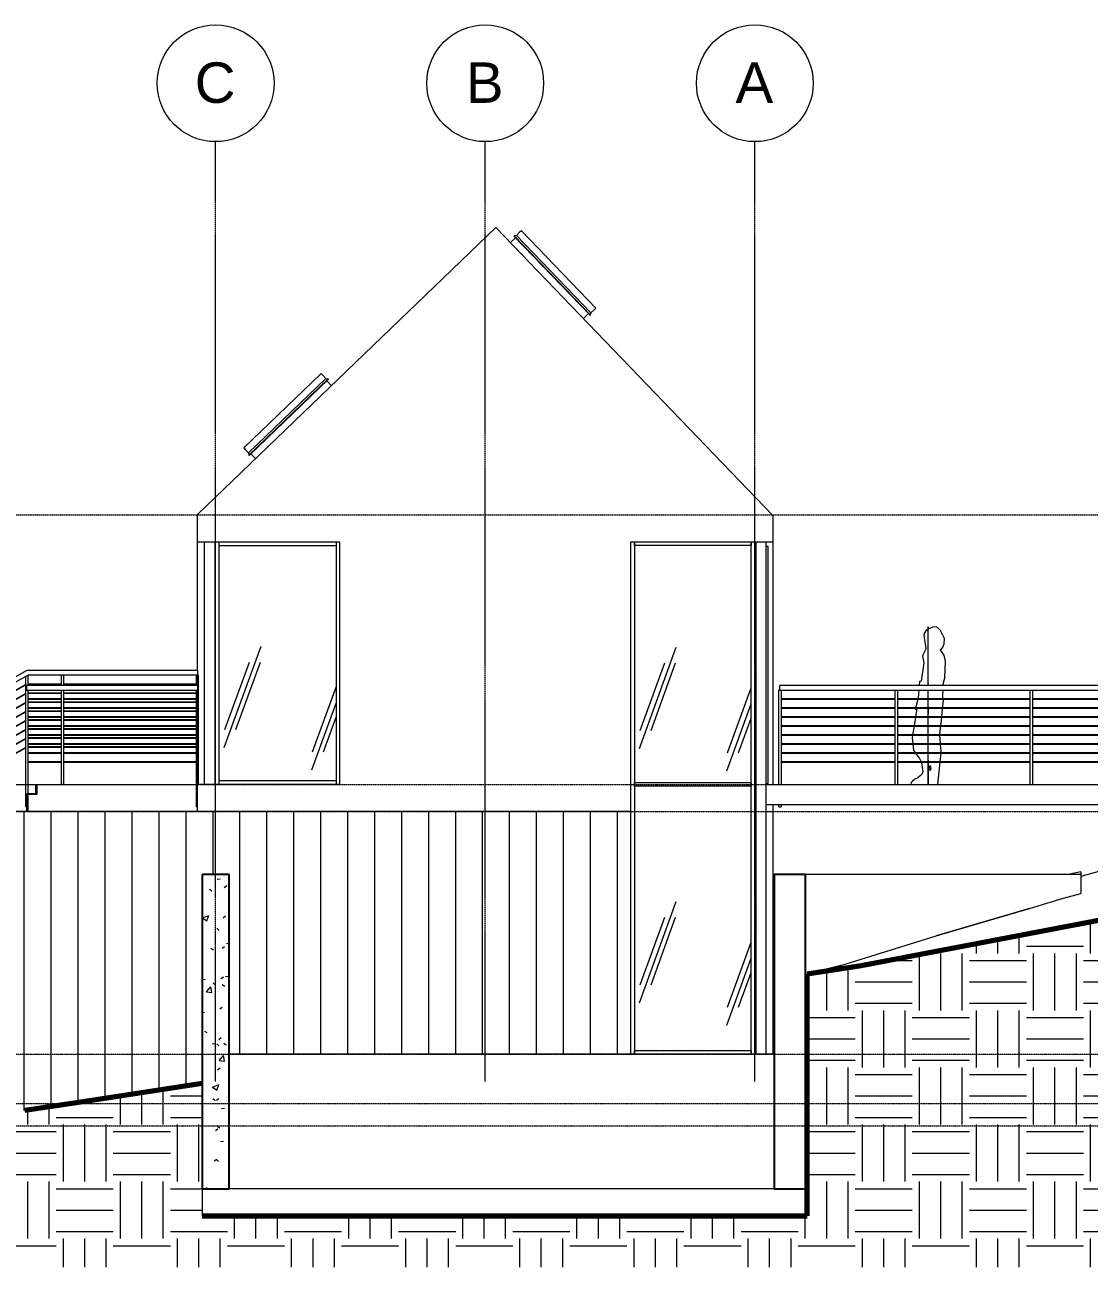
# Model space of a CAD drawing. Header units: millimetres. Extents: x -5275 to 67038, y -3152 to 11731.
# Drawn here: x 26746 to 38588, y -2371 to 11454 of the extents above; entities that cross this region are included whole.
import ezdxf

# ---------------------------------------------------------------- set-up
doc = ezdxf.new("R2010")
doc.units = ezdxf.units.MM
for name, pattern in [('Dash - Tight', [4.5, 3, -1.5]), ('Grid Line', [22.225, 12.7, -3.175, 3.175, -3.175]), ('Hidden', [7.14375, 4.7625, -2.38125])]:
    doc.linetypes.add(name, pattern=pattern)
for name, color, linetype, lineweight in [('A-DETL-GENF', 92, 'Continuous', 18), ('A-DOOR', 31, 'Continuous', 18), ('A-FLOR', 192, 'Continuous', 18), ('A-FLOR-HRAL', 11, 'Continuous', 18), ('A-FLOR-LEVL', 51, 'Continuous', 9), ('A-GLAZ', 151, 'Continuous', 18), ('A-GLAZ-CURT', 52, 'Continuous', 18), ('A-GLAZ-CWMG', 51, 'Continuous', 18), ('A-WALL', 113, 'Continuous', 18), ('A-WALL-PATT', 111, 'Continuous', 18), ('C-BLDG-PADS', 91, 'Continuous', 18), ('C-TOPO', 7, 'Continuous', 18), ('S-COLS', 52, 'Continuous', 18), ('S-FNDN', 32, 'Continuous', 9), ('S-GRID', 1, 'Continuous', 9), ('S-GRID-IDEN', 1, 'Continuous', 9), ('S-STRS', 31, 'Continuous', 18)]:
    doc.layers.add(name, color=color, linetype=linetype, lineweight=lineweight)
doc.styles.add('Arial_4', font='arial.ttf', dxfattribs={"height": 450})
pattern_1 = [(0, (31539.26, 1200), (635, 635), [635, -635]), (0, (31539.26, 1438.1), (635, 635), [635, -635]), (0, (31539.26, 1676.25), (635, 635), [635, -635]), (90, (31618.63, 1755.6), (-635, 635), [635, -635]), (90, (31856.76, 1755.6), (-635, 635), [635, -635]), (90, (32094.9, 1755.6), (-635, 635), [635, -635])]

# ---------------------------------------------------------------- blocks, each defined once
blk = doc.blocks.new('Entrance door - Entrance door-978910-East')
at = {"layer": 'A-DOOR', "lineweight": 9}
for p, q in [((2948, 5650), (2925, 5650)), ((2948, 3010), (2948, 5650)), ((2925, 3010), (2948, 3010))]:
    blk.add_line(p, q, dxfattribs=at)
blk = doc.blocks.new('M_Skylight - 1180 x 1170mm-507058-East')
at = {"layer": 'A-GLAZ', "lineweight": 9}
for p, q in [((181, 9145), (145, 9110)), ((200, 9163), (181, 9145)), ((200, 9163), (1028, 8301)), ((136, 9084), (80, 9030)), ((145, 9110), (120, 9106)), ((120, 9106), (969, 8224)), ((120, 9106), (121, 9100)), ((121, 9100), (962, 8225)), ((145, 9110), (973, 8249)), ((1010, 8284), (1028, 8301)), ((891, 8187), (947, 8241)), ((962, 8225), (969, 8224)), ((969, 8224), (973, 8249)), ((973, 8249), (1010, 8284))]:
    blk.add_line(p, q, dxfattribs=at)
blk = doc.blocks.new('M_Skylight - 1180 x 1170mm-V7-East')
at = {"layer": 'A-GLAZ', "lineweight": 9}
for p, q in [((-2888, 6745), (-2027, 7574)), ((-2836, 6690), (-1974, 7519)), ((-2832, 6665), (-1949, 7514)), ((-2825, 6666), (-1950, 7508)), ((-2027, 7574), (-2009, 7556)), ((-2009, 7556), (-1974, 7519)), ((-1974, 7519), (-1949, 7514)), ((-1913, 7437), (-1966, 7493)), ((-1949, 7514), (-1950, 7508)), ((-2888, 6745), (-2871, 6727)), ((-2871, 6727), (-2836, 6690)), ((-2836, 6690), (-2832, 6665)), ((-2832, 6665), (-2825, 6666)), ((-2756, 6626), (-2810, 6681))]:
    blk.add_line(p, q, dxfattribs=at)
blk = doc.blocks.new('System Panel - Glazed-708065-East')
at = {"layer": 'A-GLAZ-CURT', "lineweight": 9}
h = blk.add_hatch(dxfattribs=at)
h.set_pattern_fill('FP_13', color=256, style=0, pattern_type=2)
h.set_pattern_definition([(70, (2116.4, 2010), (-973.9, 248.05), [800, -2500]), (70, (2108.4, 1810), (-973.9, 248.05), [1200, -2100]), (70, (2238.4, 2010), (-973.9, 248.05), [800, -2500])])
h.paths.add_polyline_path([(2328, 40), (2758, 40), (2758, 2980), (1458, 2980), (1458, 40), (1677, 40)], flags=0)
blk = doc.blocks.new('Rectangular Mullion - 64 x 128 rectangular-708062-East')
at = {"layer": 'A-GLAZ-CWMG', "lineweight": 9}
for p, q in [((1458, 5660), (1458, 5700)), ((2758, 5700), (2758, 5660)), ((2758, 5660), (1458, 5660))]:
    blk.add_line(p, q, dxfattribs=at)
blk = doc.blocks.new('Rectangular Mullion - 64 x 128 rectangular-708063-East')
at = {"layer": 'A-GLAZ-CWMG', "lineweight": 9}
for p, q in [((1458, 0), (1458, 40)), ((1458, 40), (2758, 40)), ((2758, 40), (2758, 0))]:
    blk.add_line(p, q, dxfattribs=at)
blk = doc.blocks.new('Rectangular Mullion - 64 x 128 rectangular-459666-East')
at = {"layer": 'A-GLAZ-CWMG', "lineweight": 9}
blk.add_line((1458, 3000), (1458, 0), dxfattribs=at)
blk = doc.blocks.new('Rectangular Mullion - 64 x 128 rectangular-526918-East')
at = {"layer": 'A-GLAZ-CWMG', "lineweight": 9}
blk.add_line((2758, 3000), (2758, 5700), dxfattribs=at)
blk = doc.blocks.new('System Panel - Glazed-708066-East')
at = {"layer": 'A-GLAZ-CURT', "lineweight": 9}
h = blk.add_hatch(dxfattribs=at)
h.set_pattern_fill('FP_14', color=256, style=0, pattern_type=2)
h.set_pattern_definition([(70, (2116.4, 4840), (-973.9, 248.05), [800, -2500]), (70, (2108.4, 4640), (-973.9, 248.05), [1200, -2100]), (70, (2238.4, 4840), (-973.9, 248.05), [800, -2500])])
h.paths.add_polyline_path([(1677, 3020), (2758, 3020), (2758, 5660), (1458, 5660), (1458, 3020)], flags=0)
blk = doc.blocks.new('Rectangular Mullion - 64 x 128 rectangular-526917-East')
at = {"layer": 'A-GLAZ-CWMG', "lineweight": 9}
blk.add_line((1458, 5700), (1458, 3000), dxfattribs=at)
blk = doc.blocks.new('Rectangular Mullion - 64 x 128 rectangular-459090-East')
at = {"layer": 'A-GLAZ-CWMG', "lineweight": 9}
blk.add_line((2758, 0), (2758, 3000), dxfattribs=at)
blk = doc.blocks.new('Rectangular Mullion - 64 x 128 rectangular-708064-East')
at = {"layer": 'A-GLAZ-CWMG', "lineweight": 9}
for p, q in [((1458, 2980), (1458, 3020)), ((2758, 3020), (1458, 3020)), ((2758, 2980), (1458, 2980)), ((2758, 3020), (2758, 2980))]:
    blk.add_line(p, q, dxfattribs=at)
blk = doc.blocks.new('System Panel - Glazed-846325-East')
at = {"layer": 'A-GLAZ-CURT', "lineweight": 9}
h = blk.add_hatch(dxfattribs=at)
h.set_pattern_fill('FP_15', color=256, style=0, pattern_type=2)
h.set_pattern_definition([(70, (-2503.6, 4850), (-973.9, 248.05), [800, -2500]), (70, (-2511.6, 4650), (-973.9, 248.05), [1200, -2100]), (70, (-2381.6, 4850), (-973.9, 248.05), [800, -2500])])
h.paths.add_polyline_path([(-1862, 3040), (-1862, 5660), (-3162, 5660), (-3162, 3040), (-2226, 3040)], flags=0)
blk = doc.blocks.new('Rectangular Mullion - 64 x 128 rectangular-846326-East')
at = {"layer": 'A-GLAZ-CWMG', "lineweight": 9}
for p, q in [((-3162, 5660), (-3162, 5700)), ((-1862, 5700), (-1862, 5660)), ((-3162, 5660), (-1862, 5660))]:
    blk.add_line(p, q, dxfattribs=at)
blk = doc.blocks.new('Rectangular Mullion - 64 x 128 rectangular-846327-East')
at = {"layer": 'A-GLAZ-CWMG', "lineweight": 9}
for p, q in [((-3162, 3000), (-3162, 3040)), ((-1862, 3040), (-3162, 3040)), ((-1862, 3040), (-1862, 3000))]:
    blk.add_line(p, q, dxfattribs=at)
blk = doc.blocks.new('Rectangular Mullion - 64 x 128 rectangular-709618-East')
at = {"layer": 'A-GLAZ-CWMG', "lineweight": 9}
blk.add_line((-1862, 5700), (-1862, 3000), dxfattribs=at)
blk = doc.blocks.new('Rectangular Mullion - 64 x 128 rectangular-709619-East')
at = {"layer": 'A-GLAZ-CWMG', "lineweight": 9}
blk.add_line((-3162, 3000), (-3162, 5700), dxfattribs=at)
blk = doc.blocks.new('M_L-Anglel-Column - L127X127X9_5-709206-East')
at = {"layer": 'S-COLS', "lineweight": 9}
for p, q in [((2798, 5700), (2798, 0)), ((2808, 0), (2808, 5700)), ((2925, 0), (2925, 5700)), ((2925, 0), (2925, 5700))]:
    blk.add_line(p, q, dxfattribs=at)
at = {"layer": 'S-COLS', "linetype": 'Hidden', "lineweight": 9}
blk.add_line((2808, 5700), (2808, 0), dxfattribs=at)
blk = doc.blocks.new('M_L-Anglel-Column - L127X127X9_5-709940-East')
at = {"layer": 'S-COLS', "lineweight": 9}
for p, q in [((-3329, 5700), (-3329, 3000)), ((-3329, 5700), (-3329, 3000)), ((-3211, 5700), (-3211, 3000)), ((-3202, 3000), (-3202, 5700))]:
    blk.add_line(p, q, dxfattribs=at)
at = {"layer": 'S-COLS', "linetype": 'Hidden', "lineweight": 9}
blk.add_line((-3211, 5700), (-3211, 3000), dxfattribs=at)
blk = doc.blocks.new('Railing - 25mm-489599-East')
at = {"layer": 'A-FLOR-HRAL', "lineweight": 9}
for p, q in [((4361, 3000), (4361, 4050)), ((4386, 4050), (4386, 3000))]:
    blk.add_line(p, q, dxfattribs=at)
blk = doc.blocks.new('Railing - 25mm-490134-East')
at = {"layer": 'A-FLOR-HRAL', "lineweight": 9}
for p, q in [((3078, 4050), (3066, 4050)), ((3066, 3000), (3066, 4050)), ((3091, 4050), (3091, 3000)), ((3066, 2753), (3066, 2775)), ((3091, 2775), (3091, 2753)), ((3066, 2753), (3091, 2753))]:
    blk.add_line(p, q, dxfattribs=at)
blk = doc.blocks.new('Railing - 25mm-V8-East')
at = {"layer": 'A-FLOR-HRAL', "lineweight": 9}
for p, q in [((11861, 3000), (11861, 4050)), ((11861, 2753), (11861, 2775)), ((11861, 2753), (11873, 2753))]:
    blk.add_line(p, q, dxfattribs=at)
blk = doc.blocks.new('Railing - Railing-931378-East')
at = {"layer": 'A-FLOR-HRAL', "lineweight": 9}
for p, q in [((4361, 3952), (3091, 3952)), ((3091, 3948), (4361, 3948)), ((5861, 3952), (4386, 3952)), ((4386, 3948), (5861, 3948)), ((7361, 3952), (5886, 3952)), ((5886, 3948), (7361, 3948)), ((8861, 3952), (7386, 3952)), ((7386, 3948), (8861, 3948)), ((10361, 3952), (8886, 3952)), ((8886, 3948), (10361, 3948)), ((11861, 3952), (10386, 3952)), ((10386, 3948), (11861, 3948)), ((4361, 3852), (3091, 3852)), ((3091, 3848), (4361, 3848)), ((4361, 3752), (3091, 3752)), ((3091, 3748), (4361, 3748)), ((5861, 3852), (4386, 3852)), ((4386, 3848), (5861, 3848)), ((5861, 3752), (4386, 3752)), ((4386, 3748), (5861, 3748)), ((7361, 3852), (5886, 3852)), ((5886, 3848), (7361, 3848)), ((7361, 3752), (5886, 3752)), ((5886, 3748), (7361, 3748)), ((8861, 3852), (7386, 3852)), ((7386, 3848), (8861, 3848)), ((8861, 3752), (7386, 3752)), ((7386, 3748), (8861, 3748)), ((10361, 3852), (8886, 3852)), ((8886, 3848), (10361, 3848)), ((10361, 3752), (8886, 3752)), ((8886, 3748), (10361, 3748)), ((11861, 3852), (10386, 3852)), ((10386, 3848), (11861, 3848)), ((11861, 3752), (10386, 3752)), ((10386, 3748), (11861, 3748)), ((4361, 3652), (3091, 3652)), ((3091, 3648), (4361, 3648)), ((5861, 3652), (4386, 3652)), ((4386, 3648), (5861, 3648)), ((7361, 3652), (5886, 3652)), ((5886, 3648), (7361, 3648)), ((8861, 3652), (7386, 3652)), ((7386, 3648), (8861, 3648)), ((10361, 3652), (8886, 3652)), ((8886, 3648), (10361, 3648)), ((11861, 3652), (10386, 3652)), ((10386, 3648), (11861, 3648)), ((4361, 3552), (3091, 3552)), ((3091, 3548), (4361, 3548)), ((5861, 3552), (4386, 3552)), ((4386, 3548), (5861, 3548)), ((7361, 3552), (5886, 3552)), ((5886, 3548), (7361, 3548)), ((8861, 3552), (7386, 3552)), ((7386, 3548), (8861, 3548)), ((10361, 3552), (8886, 3552)), ((8886, 3548), (10361, 3548)), ((11861, 3552), (10386, 3552)), ((10386, 3548), (11861, 3548)), ((4361, 3452), (3091, 3452)), ((3091, 3448), (4361, 3448)), ((4361, 3352), (3091, 3352)), ((3091, 3348), (4361, 3348)), ((5861, 3452), (4386, 3452)), ((4386, 3448), (5861, 3448)), ((5861, 3352), (4386, 3352)), ((4386, 3348), (5861, 3348)), ((7361, 3452), (5886, 3452)), ((5886, 3448), (7361, 3448)), ((7361, 3352), (5886, 3352)), ((5886, 3348), (7361, 3348)), ((8861, 3452), (7386, 3452)), ((7386, 3448), (8861, 3448)), ((8861, 3352), (7386, 3352)), ((7386, 3348), (8861, 3348)), ((10361, 3452), (8886, 3452)), ((8886, 3448), (10361, 3448)), ((10361, 3352), (8886, 3352)), ((8886, 3348), (10361, 3348)), ((11861, 3452), (10386, 3452)), ((10386, 3448), (11861, 3448)), ((11861, 3352), (10386, 3352)), ((10386, 3348), (11861, 3348)), ((4361, 3252), (3091, 3252)), ((3091, 3248), (4361, 3248)), ((5861, 3252), (4386, 3252)), ((4386, 3248), (5861, 3248)), ((7361, 3252), (5886, 3252)), ((5886, 3248), (7361, 3248)), ((8861, 3252), (7386, 3252)), ((7386, 3248), (8861, 3248)), ((10361, 3252), (8886, 3252)), ((8886, 3248), (10361, 3248)), ((11861, 3252), (10386, 3252)), ((10386, 3248), (11861, 3248))]:
    blk.add_line(p, q, dxfattribs=at)
for name, p in [('Railing - 25mm-490134-East', (0, 0)), ('Railing - 25mm-489599-East', (0, 0)), ('Railing - 25mm-489599-East', (1500, 0)), ('Railing - 25mm-489599-East', (3000, 0)), ('Railing - 25mm-489599-East', (4500, 0)), ('Railing - 25mm-489599-East', (6000, 0)), ('Railing - 25mm-V8-East', (0, 0))]:
    blk.add_blockref(name, p)
blk = doc.blocks.new('Top Rail Type - Top Rail_Internal_-931539-East')
at = {"layer": 'A-FLOR-HRAL', "lineweight": 9}
for p, q in [((3078, 4050), (3078, 4100)), ((11873, 4100), (3078, 4100)), ((3078, 4050), (11873, 4050))]:
    blk.add_line(p, q, dxfattribs=at)
blk = doc.blocks.new('Railing - 25mm-V9-East')
at = {"layer": 'A-FLOR-HRAL', "lineweight": 9}
for p, q in [((-4916, 3000), (-4916, 4050)), ((-4891, 3000), (-4891, 4050)), ((-4891, 3000), (-4916, 3000))]:
    blk.add_line(p, q, dxfattribs=at)
blk = doc.blocks.new('Railing - 25mm-V10-East')
at = {"layer": 'A-FLOR-HRAL', "lineweight": 9}
for p, q in [((-5314, 4050), (-5302, 4050)), ((-5314, 2753), (-5314, 4050)), ((-5289, 2753), (-5289, 4050)), ((-5289, 2753), (-5314, 2753))]:
    blk.add_line(p, q, dxfattribs=at)
blk = doc.blocks.new('Railing - 25mm-V11-East')
at = {"layer": 'A-FLOR-HRAL', "lineweight": 9}
for p, q in [((-3416, 2753), (-3416, 4050)), ((-3404, 4050), (-3391, 4050)), ((-3391, 3000), (-3391, 4050)), ((-3404, 2753), (-3416, 2753))]:
    blk.add_line(p, q, dxfattribs=at)
blk = doc.blocks.new('Railing - Railing-932863-East')
at = {"layer": 'A-FLOR-HRAL', "lineweight": 9}
for p, q in [((-4916, 3952), (-5289, 3952)), ((-5289, 3948), (-4916, 3948)), ((-3416, 3952), (-4891, 3952)), ((-4891, 3948), (-3416, 3948)), ((-4916, 3852), (-5289, 3852)), ((-5289, 3848), (-4916, 3848)), ((-4916, 3752), (-5289, 3752)), ((-5289, 3748), (-4916, 3748)), ((-3416, 3852), (-4891, 3852)), ((-4891, 3848), (-3416, 3848)), ((-3416, 3752), (-4891, 3752)), ((-4891, 3748), (-3416, 3748)), ((-4916, 3652), (-5289, 3652)), ((-5289, 3648), (-4916, 3648)), ((-3416, 3652), (-4891, 3652)), ((-4891, 3648), (-3416, 3648)), ((-4916, 3552), (-5289, 3552)), ((-5289, 3548), (-4916, 3548)), ((-3416, 3552), (-4891, 3552)), ((-4891, 3548), (-3416, 3548)), ((-4916, 3452), (-5289, 3452)), ((-5289, 3448), (-4916, 3448)), ((-4916, 3352), (-5289, 3352)), ((-5289, 3348), (-4916, 3348)), ((-3416, 3452), (-4891, 3452)), ((-4891, 3448), (-3416, 3448)), ((-3416, 3352), (-4891, 3352)), ((-4891, 3348), (-3416, 3348)), ((-4916, 3252), (-5289, 3252)), ((-5289, 3248), (-4916, 3248)), ((-3416, 3252), (-4891, 3252)), ((-4891, 3248), (-3416, 3248))]:
    blk.add_line(p, q, dxfattribs=at)
for name in ['Railing - 25mm-V10-East', 'Railing - 25mm-V9-East', 'Railing - 25mm-V11-East']:
    blk.add_blockref(name, (0, 0))
blk = doc.blocks.new('Top Rail Type - Top Rail_Internal_-932867-East')
at = {"layer": 'A-FLOR-HRAL', "lineweight": 9}
for p, q in [((-5302, 4050), (-5302, 4100)), ((-3404, 4100), (-5302, 4100)), ((-5302, 4050), (-3404, 4050)), ((-3404, 4100), (-3404, 4050))]:
    blk.add_line(p, q, dxfattribs=at)
blk = doc.blocks.new('Railing - 25mm-975088-East')
at = {"layer": 'A-FLOR-HRAL', "lineweight": 9}
for p, q in [((-4916, 4100), (-4916, 4217)), ((-4891, 4100), (-4891, 4217)), ((-4916, 3000), (-4916, 4050)), ((-4891, 3000), (-4891, 4050)), ((-4891, 3000), (-4916, 3000))]:
    blk.add_line(p, q, dxfattribs=at)
blk = doc.blocks.new('Railing - 25mm-975084-East')
at = {"layer": 'A-FLOR-HRAL', "lineweight": 9}
for p, q in [((-5314, 2753), (-5314, 4203)), ((-5289, 4100), (-5289, 4216)), ((-5289, 2753), (-5289, 4050)), ((-5289, 2753), (-5314, 2753))]:
    blk.add_line(p, q, dxfattribs=at)
blk = doc.blocks.new('Railing - 25mm-976242-East')
at = {"layer": 'A-FLOR-HRAL', "lineweight": 9}
for p, q in [((-6214, 3703), (-6189, 3716)), ((-6214, 2700), (-6214, 3703)), ((-6189, 2700), (-6189, 3716))]:
    blk.add_line(p, q, dxfattribs=at)
blk = doc.blocks.new('Railing - 25mm-V12-East')
at = {"layer": 'A-FLOR-HRAL', "lineweight": 9}
for p, q in [((-3416, 4100), (-3416, 4217)), ((-3404, 4217), (-3391, 4217)), ((-3391, 3000), (-3391, 4217)), ((-3416, 2753), (-3416, 4050)), ((-3404, 2753), (-3416, 2753))]:
    blk.add_line(p, q, dxfattribs=at)
blk = doc.blocks.new('Railing - Railing-933812-East')
at = {"layer": 'A-FLOR-HRAL', "lineweight": 9}
for p, q in [((-5314, 4112), (-6189, 3625)), ((-6189, 3622), (-5314, 4108)), ((-5314, 4012), (-6189, 3525)), ((-4916, 4118), (-5289, 4118)), ((-5289, 4115), (-4916, 4115)), ((-4916, 4018), (-5289, 4018)), ((-5289, 4015), (-4916, 4015)), ((-3416, 4118), (-4891, 4118)), ((-4891, 4115), (-3416, 4115)), ((-3416, 4018), (-4891, 4018)), ((-4891, 4015), (-3416, 4015)), ((-6189, 3522), (-5314, 4008)), ((-5314, 3912), (-6189, 3425)), ((-6189, 3422), (-5314, 3908)), ((-4916, 3918), (-5289, 3918)), ((-5289, 3915), (-4916, 3915)), ((-3416, 3918), (-4891, 3918)), ((-4891, 3915), (-3416, 3915)), ((-5314, 3812), (-6189, 3325)), ((-6189, 3322), (-5314, 3808)), ((-4916, 3818), (-5289, 3818)), ((-5289, 3815), (-4916, 3815)), ((-3416, 3818), (-4891, 3818)), ((-4891, 3815), (-3416, 3815)), ((-5314, 3712), (-6189, 3225)), ((-6189, 3222), (-5314, 3708)), ((-5314, 3612), (-6189, 3125)), ((-6189, 3122), (-5314, 3608)), ((-4916, 3718), (-5289, 3718)), ((-5289, 3715), (-4916, 3715)), ((-4916, 3618), (-5289, 3618)), ((-5289, 3615), (-4916, 3615)), ((-3416, 3718), (-4891, 3718)), ((-4891, 3715), (-3416, 3715)), ((-3416, 3618), (-4891, 3618)), ((-4891, 3615), (-3416, 3615)), ((-5314, 3512), (-6189, 3025)), ((-6189, 3022), (-5314, 3508)), ((-4916, 3518), (-5289, 3518)), ((-5289, 3515), (-4916, 3515)), ((-3416, 3518), (-4891, 3518)), ((-4891, 3515), (-3416, 3515)), ((-5314, 3412), (-6189, 2925)), ((-6189, 2922), (-5314, 3408)), ((-4916, 3418), (-5289, 3418)), ((-5289, 3415), (-4916, 3415)), ((-3416, 3418), (-4891, 3418)), ((-4891, 3415), (-3416, 3415))]:
    blk.add_line(p, q, dxfattribs=at)
for name in ['Railing - 25mm-975084-East', 'Railing - 25mm-975088-East', 'Railing - 25mm-V12-East', 'Railing - 25mm-976242-East']:
    blk.add_blockref(name, (0, 0))
blk = doc.blocks.new('Top Rail Type - Top Rail_Internal_-933816-East')
at = {"layer": 'A-FLOR-HRAL', "lineweight": 9}
for p, q in [((-5302, 4267), (-6202, 3767)), ((-5289, 4217), (-6181, 3721)), ((-3404, 4267), (-5302, 4267)), ((-3404, 4217), (-5289, 4217)), ((-3404, 4267), (-3404, 4217)), ((-6202, 3767), (-6516, 3650)), ((-6181, 3721), (-6516, 3597)), ((-6516, 3597), (-6516, 3650))]:
    blk.add_line(p, q, dxfattribs=at)
blk = doc.blocks.new('RPC Female - YinYin-954137-East')
at = {"layer": 'A-DETL-GENF', "lineweight": 9}
for p, q in [((4699, 4709), (4692, 4700)), ((4727, 4729), (4699, 4709)), ((4786, 4753), (4727, 4729)), ((4728, 4746), (4728, 4753)), ((4728, 4753), (4728, 4744)), ((4728, 4731), (4728, 4746)), ((4728, 4744), (4728, 4730)), ((4728, 4718), (4728, 4731)), ((4728, 4702), (4728, 4718)), ((4728, 4630), (4728, 4702)), ((4818, 4751), (4786, 4753)), ((4843, 4738), (4818, 4751)), ((4862, 4715), (4843, 4738)), ((4907, 4624), (4862, 4715)), ((4686, 4689), (4679, 4663)), ((4679, 4663), (4699, 4513)), ((4692, 4700), (4686, 4689)), ((4728, 4607), (4728, 4630)), ((4728, 4587), (4728, 4607)), ((4728, 4549), (4728, 4587)), ((4889, 4528), (4903, 4564)), ((4903, 4564), (4907, 4624)), ((4667, 4440), (4664, 4427)), ((4664, 4427), (4677, 4355)), ((4697, 4499), (4667, 4440)), ((4699, 4513), (4697, 4499)), ((4728, 4517), (4728, 4549)), ((4728, 4491), (4728, 4517)), ((4728, 4488), (4728, 4491)), ((4728, 4453), (4728, 4488)), ((4728, 4446), (4728, 4453)), ((4728, 4444), (4728, 4446)), ((4728, 4440), (4728, 4444)), ((4728, 4355), (4728, 4440)), ((4863, 4502), (4878, 4514)), ((4863, 4494), (4863, 4502)), ((4904, 4441), (4863, 4494)), ((4878, 4514), (4889, 4528)), ((4921, 4369), (4904, 4441)), ((4677, 4355), (4647, 4150)), ((4728, 4225), (4728, 4355)), ((4911, 4186), (4921, 4369)), ((4630, 4148), (4626, 4100)), ((4647, 4150), (4630, 4148)), ((4728, 4158), (4728, 4225)), ((4728, 4140), (4728, 4158)), ((4888, 4100), (4911, 4186)), ((4622, 4050), (4616, 3963)), ((4728, 4128), (4728, 4140)), ((4728, 4100), (4728, 4131)), ((4728, 4131), (4728, 4124)), ((4728, 4124), (4728, 4128)), ((4728, 3995), (4728, 4050)), ((4888, 3990), (4895, 4050)), ((4612, 3949), (4586, 3851)), ((4616, 3963), (4612, 3951)), ((4728, 3951), (4728, 3995)), ((4728, 3851), (4728, 3949)), ((4887, 3851), (4896, 3934)), ((4890, 3954), (4888, 3990)), ((4891, 3951), (4890, 3954)), ((4896, 3934), (4891, 3949)), ((4584, 3749), (4569, 3651)), ((4585, 3849), (4583, 3840)), ((4583, 3840), (4584, 3840)), ((4584, 3840), (4586, 3842)), ((4600, 3848), (4585, 3751)), ((4586, 3842), (4589, 3843)), ((4589, 3843), (4593, 3845)), ((4593, 3845), (4596, 3847)), ((4596, 3847), (4598, 3848)), ((4598, 3848), (4600, 3848)), ((4728, 3787), (4728, 3849)), ((4728, 3751), (4728, 3843)), ((4728, 3843), (4728, 3840)), ((4728, 3840), (4728, 3832)), ((4728, 3832), (4728, 3821)), ((4728, 3821), (4728, 3809)), ((4728, 3809), (4728, 3798)), ((4728, 3798), (4728, 3790)), ((4728, 3790), (4728, 3787)), ((4728, 3651), (4728, 3749)), ((4866, 3651), (4877, 3749)), ((4877, 3751), (4887, 3849)), ((4569, 3649), (4554, 3551)), ((4728, 3551), (4728, 3649)), ((4857, 3563), (4866, 3649)), ((4554, 3549), (4549, 3519)), ((4549, 3519), (4556, 3451)), ((4728, 3451), (4728, 3549)), ((4858, 3551), (4857, 3563)), ((4865, 3451), (4858, 3549)), ((4556, 3449), (4563, 3386)), ((4563, 3386), (4567, 3373)), ((4567, 3373), (4584, 3351)), ((4586, 3349), (4632, 3289)), ((4728, 3351), (4728, 3449)), ((4728, 3251), (4728, 3349)), ((4860, 3251), (4870, 3349)), ((4871, 3366), (4865, 3449)), ((4870, 3351), (4871, 3366)), ((4632, 3289), (4647, 3251)), ((4648, 3249), (4651, 3243)), ((4651, 3243), (4667, 3142)), ((4728, 3264), (4728, 3272)), ((4728, 3272), (4728, 3251)), ((4728, 3254), (4728, 3264)), ((4728, 3251), (4728, 3254)), ((4728, 3243), (4728, 3249)), ((4728, 3249), (4728, 3153)), ((4728, 3010), (4728, 3249)), ((4728, 3233), (4728, 3243)), ((4728, 3225), (4728, 3233)), ((4728, 3219), (4728, 3225)), ((4728, 3217), (4728, 3219)), ((4728, 3203), (4728, 3217)), ((4728, 3178), (4728, 3203)), ((4741, 3200), (4744, 3207)), ((4741, 3200), (4744, 3156)), ((4744, 3207), (4745, 3209)), ((4745, 3209), (4747, 3210)), ((4747, 3210), (4748, 3211)), ((4748, 3211), (4749, 3211)), ((4749, 3211), (4751, 3206)), ((4751, 3206), (4753, 3196)), ((4753, 3196), (4754, 3185)), ((4754, 3185), (4755, 3173)), ((4836, 3000), (4860, 3249)), ((4580, 3058), (4554, 3039)), ((4610, 3076), (4580, 3058)), ((4638, 3095), (4610, 3076)), ((4659, 3117), (4638, 3095)), ((4667, 3142), (4659, 3117)), ((4728, 3146), (4728, 3178)), ((4728, 3153), (4728, 3031)), ((4728, 3108), (4728, 3146)), ((4728, 3069), (4728, 3108)), ((4728, 3032), (4728, 3069)), ((4750, 3156), (4744, 3156)), ((4754, 3162), (4750, 3156)), ((4755, 3173), (4754, 3162)), ((4537, 3021), (4535, 3000)), ((4554, 3039), (4537, 3021)), ((4728, 3000), (4728, 3032)), ((4728, 3031), (4728, 3011)), ((4728, 3011), (4728, 3000)), ((4728, 3000), (4728, 3010)), ((5009, 3000), (5018, 3000))]:
    blk.add_line(p, q, dxfattribs=at)
blk = doc.blocks.new('Grid - M_Grid Head - Circle-24584-East')
at = {"layer": 'S-GRID-IDEN'}
blk.add_circle((2798, 10804), 650, dxfattribs=at)

msp = doc.modelspace()

# ---------------------------------------------------------------- hatches: boundary and pattern name
at = {"layer": 'A-WALL-PATT', "lineweight": 9}
h = msp.add_hatch(dxfattribs=at)
h.set_pattern_fill('FP_10', color=256, style=0, pattern_type=2)
h.set_pattern_definition([(90, (31539.26, 1200), (-300, 2e-14), [])])
h.paths.add_polyline_path([(15529, -1200), (16626, -1200), (17018, -1189), (17681, -1156), (19684, -948), (20178, -920), (22324, -822), (23179, -822), (23988, -827), (24753, -810), (26385, -656), (26746, -629), (28718, -327), (28718, 2000), (29018, 2000), (29018, 0), (33488, 0), (33488, 2700), (13666, 2700), (13666, -1200)], flags=0)
h.paths.add_polyline_path([(23337, -560), (19868, -560), (19868, 2150), (25868, 2150), (25868, -560), (23987, -560)], flags=0)
h = msp.add_hatch(dxfattribs=at)
h.set_pattern_fill('FP_11', color=256, style=0, pattern_type=2)
h.set_pattern_definition([(50, (31539.26, 1200), (728.74, -63.76), [76.2, -838.2]), (355, (31539.26, 1200), (-140.97, 764.23), [60.96, -670.56]), (100.45, (31600, 1194.7), (587.77, 700.47), [64.76, -712.36]), (46.184, (31539.3, 1403.2), (1084.32, -168.17), [114.3, -1257.3]), (96.636, (31629.6, 1389.2), (949.6, 989.7), [97.14, -1068.54]), (351.184, (31539.3, 1403.2), (949.62, 989.7), [91.44, -1005.84]), (21, (31640.86, 1352.4), (606.46, -409.06), [76.2, -838.2]), (326, (31640.86, 1352.4), (247.21, 736.75), [60.96, -670.56]), (71.451, (31691.4, 1318.3), (853.67, 327.69), [64.76, -712.36]), (37.5, (31539.26, 1200), (12.355, 338.22), [33.528, -628.904, 33.528, -647.192, -673.1]), (37.5, (31539.26, 1200), (12.355, 338.22), [-1343.15, 33.53, -639.57]), (7.5, (31539.26, 1200), (267.28, 400.722), [33.528, -354.584, 33.528, -613.664, -256.54]), (7.5, (31539.26, 1200), (267.28, 400.722), [-1035.304, 33.53, -223.01]), (327.5, (31312.7, 1200), (542.363, -22.915), [33.528, -220.472, 33.528, -758.952, -1051.56]), (327.5, (31312.7, 1200), (542.363, -22.915), [-1046.48, 33.53, -1018.03]), (317.5, (31211.1, 1200), (592.52, 101.71), [33.53, -296.67, 33.53, -492.76, -746.76]), (317.5, (31211.1, 1200), (592.52, 101.71), [-856.49, 33.53, -713.23])])
h.paths.add_polyline_path([(29018, -1500), (29018, 2000), (28718, 2000), (28718, -1500)], flags=0)
at = {"layer": 'C-TOPO', "lineweight": 9}
h = msp.add_hatch(dxfattribs=at)
h.set_pattern_fill('FP_9', color=256, style=0, pattern_type=2)
h.set_pattern_definition(pattern_1)
h.paths.add_polyline_path([(36050, -2371), (46633, -2371), (46633, 3002), (46155, 2890), (45906, 2842), (44878, 2663), (43671, 2398), (42856, 2241), (41231, 1949), (39423, 1620), (38734, 1498), (36050, 985), (35450, 893), (35450, -2371), (35953, -2371)], flags=0)
h = msp.add_hatch(dxfattribs=at)
h.set_pattern_fill('FP_9', color=256, style=0, pattern_type=2)
h.set_pattern_definition(pattern_1)
h.paths.add_polyline_path([(15233, -2371), (28718, -2371), (28718, -327), (26746, -629), (26385, -656), (26242, -670), (24753, -810), (23987, -827), (23032, -821), (22310, -822), (20178, -920), (19684, -948), (17681, -1156), (17018, -1189), (15953, -1218), (15781, -1202), (14261, -1254), (12927, -1262), (12927, -2371), (14261, -2371)], flags=0)
h = msp.add_hatch(dxfattribs=at)
h.set_pattern_fill('FP_9', color=256, style=0, pattern_type=2)
h.set_pattern_definition(pattern_1)
h.paths.add_polyline_path([(35450, -2371), (35450, -1800), (28718, -1800), (28718, -2371), (33747, -2371)], flags=0)

# ---------------------------------------------------------------- linework, layer by layer
at = {"layer": 'A-FLOR', "lineweight": 9}
for p, q in [((34995, 3000), (43943, 3000)), ((43943, 2775), (34995, 2775))]:
    msp.add_line(p, q, dxfattribs=at)
at = {"layer": 'A-FLOR-LEVL', "linetype": 'Dash - Tight'}
for p, q in [((11893, 6000), (57126, 6000)), ((11893, 3000), (57126, 3000)), ((11893, 2700), (53566, 2700)), ((11893, 0), (57126, 0)), ((11893, -550), (52348, -550)), ((11893, -800), (51374, -800))]:
    msp.add_line(p, q, dxfattribs=at)
at = {"layer": 'A-WALL', "lineweight": 9}
for p, q in [((31988, 9199), (28666, 6003)), ((35070, 5995), (31988, 9199)), ((28666, 4267), (28666, 6003)), ((35065, 6000), (35070, 6000)), ((35070, 6000), (35070, 3000)), ((28666, 5700), (30248, 5700)), ((30248, 5700), (30248, 3000)), ((33488, 0), (33488, 5700)), ((33488, 5700), (35070, 5700)), ((28666, 4100), (28666, 4217)), ((28666, 2700), (28666, 4050)), ((30248, 3000), (28666, 3000)), ((35070, 2775), (35070, 0)), ((33488, 2700), (13666, 2700)), ((34995, 2700), (35070, 2700)), ((38496, 2000), (35433, 2000)), ((38496, 2029), (38356, 2000)), ((38496, 2029), (38496, 1788)), ((35083, 1321), (35070, 1318)), ((35083, 0), (29018, 0)), ((35433, -1500), (35450, -1500))]:
    msp.add_line(p, q, dxfattribs=at)
at = {"layer": 'A-WALL', "lineweight": 25}
for p, q in [((35083, 2000), (35083, -1500)), ((35433, 2000), (35083, 2000)), ((35433, -1500), (35433, 2000)), ((35083, -1500), (35433, -1500))]:
    msp.add_line(p, q, dxfattribs=at)
at = {"layer": 'C-BLDG-PADS'}
for p, q in [((28718, -1500), (28718, -1800)), ((35083, -1500), (29018, -1500)), ((35433, -1800), (35433, -1500)), ((28718, -1800), (35433, -1800))]:
    msp.add_line(p, q, dxfattribs=at)
at = {"layer": 'C-BLDG-PADS', "lineweight": 9}
msp.add_line((35450, -1800), (35433, -1800), dxfattribs=at)
at = {"layer": 'C-TOPO', "lineweight": 9}
for p, q in [((39504, 2255), (38496, 1978)), ((37923, 1620), (38118, 1679)), ((37923, 1620), (38118, 1679)), ((38118, 1679), (38303, 1735)), ((38118, 1679), (38303, 1735)), ((38303, 1735), (38496, 1788)), ((38303, 1735), (38496, 1788)), ((37923, 1620), (36887, 1315)), ((36887, 1315), (37923, 1620)), ((38734, 1498), (36050, 985)), ((35824, 985), (36887, 1315)), ((35824, 985), (36887, 1315)), ((35824, 985), (35450, 893)), ((36050, 985), (35450, 893)), ((35450, 893), (35824, 985)), ((35450, 893), (35450, 99)), ((35450, 99), (35450, -1800)), ((28718, -327), (27370, -534)), ((26746, -629), (27370, -534)), ((35450, -1800), (28718, -1800))]:
    msp.add_line(p, q, dxfattribs=at)
at = {"layer": 'C-TOPO', "lineweight": 70}
for p, q in [((36050, 985), (38734, 1498)), ((35450, 893), (36050, 985)), ((28718, -327), (27370, -534)), ((27370, -534), (26746, -629)), ((28718, -1800), (35450, -1800))]:
    msp.add_line(p, q, dxfattribs=at)
at = {"layer": 'C-TOPO', "lineweight": 70, "flags": 128}
msp.add_lwpolyline([(35450, -1800), (35450, 99), (35450, 893)], dxfattribs=at)
at = {"layer": 'S-FNDN', "lineweight": 25}
for p, q in [((29018, 2000), (28718, 2000)), ((28718, 2000), (28718, -1500)), ((29018, -1500), (29018, 2000)), ((28718, -1500), (29018, -1500))]:
    msp.add_line(p, q, dxfattribs=at)
at = {"layer": 'S-GRID', "linetype": 'Grid Line'}
for p, q in [((28868, -305), (28868, 10154)), ((31868, -305), (31868, 10154)), ((34868, -305), (34868, 10154))]:
    msp.add_line(p, q, dxfattribs=at)
at = {"layer": 'S-STRS', "lineweight": 9}
for p, q in [((26468, 3000), (26868, 3000)), ((26868, 2900), (26868, 3000)), ((26878, 3000), (28666, 3000)), ((26878, 3000), (26878, 2890)), ((26768, 2700), (26768, 2900)), ((26768, 2900), (26868, 2900)), ((26878, 2890), (26778, 2890)), ((26778, 2890), (26778, 2700))]:
    msp.add_line(p, q, dxfattribs=at)

# ---------------------------------------------------------------- block references
at = {"layer": 'A-DETL-GENF', "lineweight": 9}
msp.add_blockref('RPC Female - YinYin-954137-East', (32070, 0), dxfattribs=at)
at = {"layer": 'A-DOOR', "lineweight": 9}
msp.add_blockref('Entrance door - Entrance door-978910-East', (32070, 0), dxfattribs=at)
at = {"layer": 'A-FLOR-HRAL', "lineweight": 9}
for name in ['Top Rail Type - Top Rail_Internal_-933816-East', 'Railing - Railing-933812-East', 'Railing - Railing-932863-East', 'Top Rail Type - Top Rail_Internal_-932867-East', 'Railing - Railing-931378-East', 'Top Rail Type - Top Rail_Internal_-931539-East']:
    msp.add_blockref(name, (32070, 0), dxfattribs=at)
at = {"layer": 'A-GLAZ', "lineweight": 9}
for name in ['M_Skylight - 1180 x 1170mm-507058-East', 'M_Skylight - 1180 x 1170mm-V7-East']:
    msp.add_blockref(name, (32070, 0), dxfattribs=at)
at = {"layer": 'A-GLAZ-CURT', "lineweight": 9}
for name in ['System Panel - Glazed-846325-East', 'System Panel - Glazed-708066-East', 'System Panel - Glazed-708065-East']:
    msp.add_blockref(name, (32070, 0), dxfattribs=at)
at = {"layer": 'A-GLAZ-CWMG', "lineweight": 9}
for name in ['Rectangular Mullion - 64 x 128 rectangular-846326-East', 'Rectangular Mullion - 64 x 128 rectangular-709619-East', 'Rectangular Mullion - 64 x 128 rectangular-709618-East', 'Rectangular Mullion - 64 x 128 rectangular-708062-East', 'Rectangular Mullion - 64 x 128 rectangular-526917-East', 'Rectangular Mullion - 64 x 128 rectangular-526918-East', 'Rectangular Mullion - 64 x 128 rectangular-846327-East', 'Rectangular Mullion - 64 x 128 rectangular-708064-East', 'Rectangular Mullion - 64 x 128 rectangular-459666-East', 'Rectangular Mullion - 64 x 128 rectangular-459090-East', 'Rectangular Mullion - 64 x 128 rectangular-708063-East']:
    msp.add_blockref(name, (32070, 0), dxfattribs=at)
at = {"layer": 'S-COLS', "lineweight": 9}
for name in ['M_L-Anglel-Column - L127X127X9_5-709940-East', 'M_L-Anglel-Column - L127X127X9_5-709206-East']:
    msp.add_blockref(name, (32070, 0), dxfattribs=at)
at = {"layer": 'S-GRID-IDEN'}
for p in [(26070, 0), (29070, 0), (32070, 0)]:
    msp.add_blockref('Grid - M_Grid Head - Circle-24584-East', p, dxfattribs=at)

# ---------------------------------------------------------------- texts
at = {"layer": 'S-GRID-IDEN', "char_height": 450, "attachment_point": 1, "style": 'Arial_4'}
for s, insert, width in [('C', (28636, 11036), 553.16), ('B', (31653, 11036), 513.08), ('A', (34653, 11036), 513.08)]:
    msp.add_mtext(s, dxfattribs=dict(at, insert=insert, width=width))

doc.saveas('drawing.dxf')
